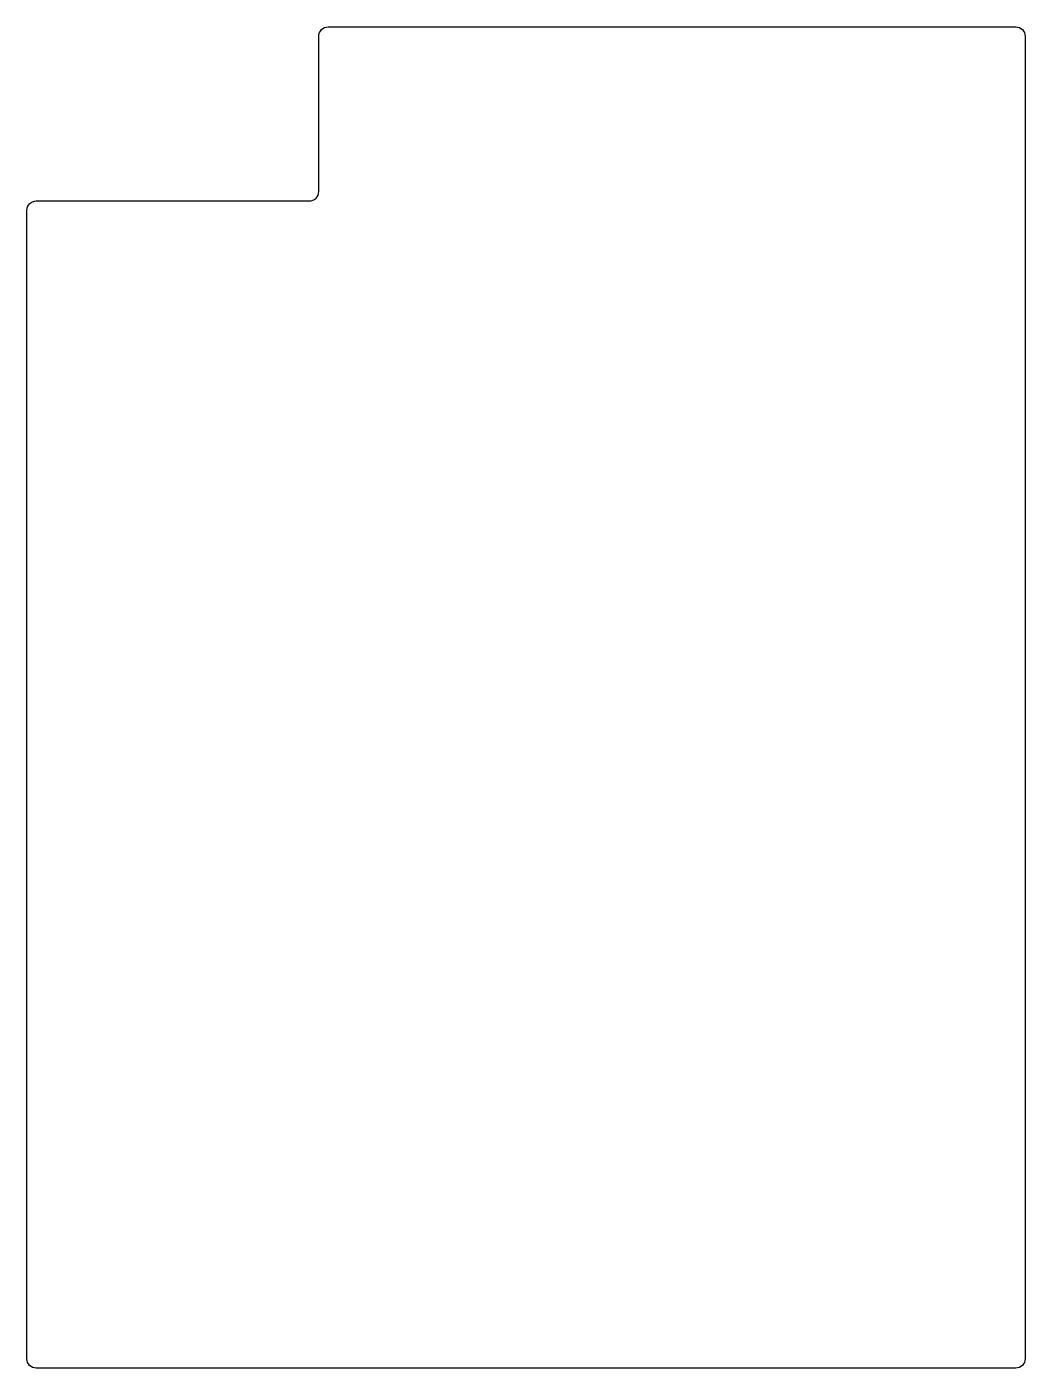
# Model space of a CAD drawing. Header units: millimetres. Extents: x 53 to 265, y -173 to 112.
import ezdxf

# ---------------------------------------------------------------- set-up
doc = ezdxf.new("R2010")
doc.units = ezdxf.units.MM
doc.layers.get('0').update_dxf_attribs({"linetype": 'CONTINUOUS'})

msp = doc.modelspace()

# ---------------------------------------------------------------- linework, layer by layer
msp.add_lwpolyline([(264.9, -171.01, -0.414214), (262.9, -173.01), (54.9, -173.01, -0.414214), (52.9, -171.01), (52.9, 72.99, -0.414214), (54.9, 74.99), (112.9, 74.99, 0.414214), (114.9, 76.99), (114.9, 109.99, -0.414214), (116.9, 111.99), (262.9, 111.99, -0.414214), (264.9, 109.99)], format="xyb", close=True)

doc.saveas('drawing.dxf')
